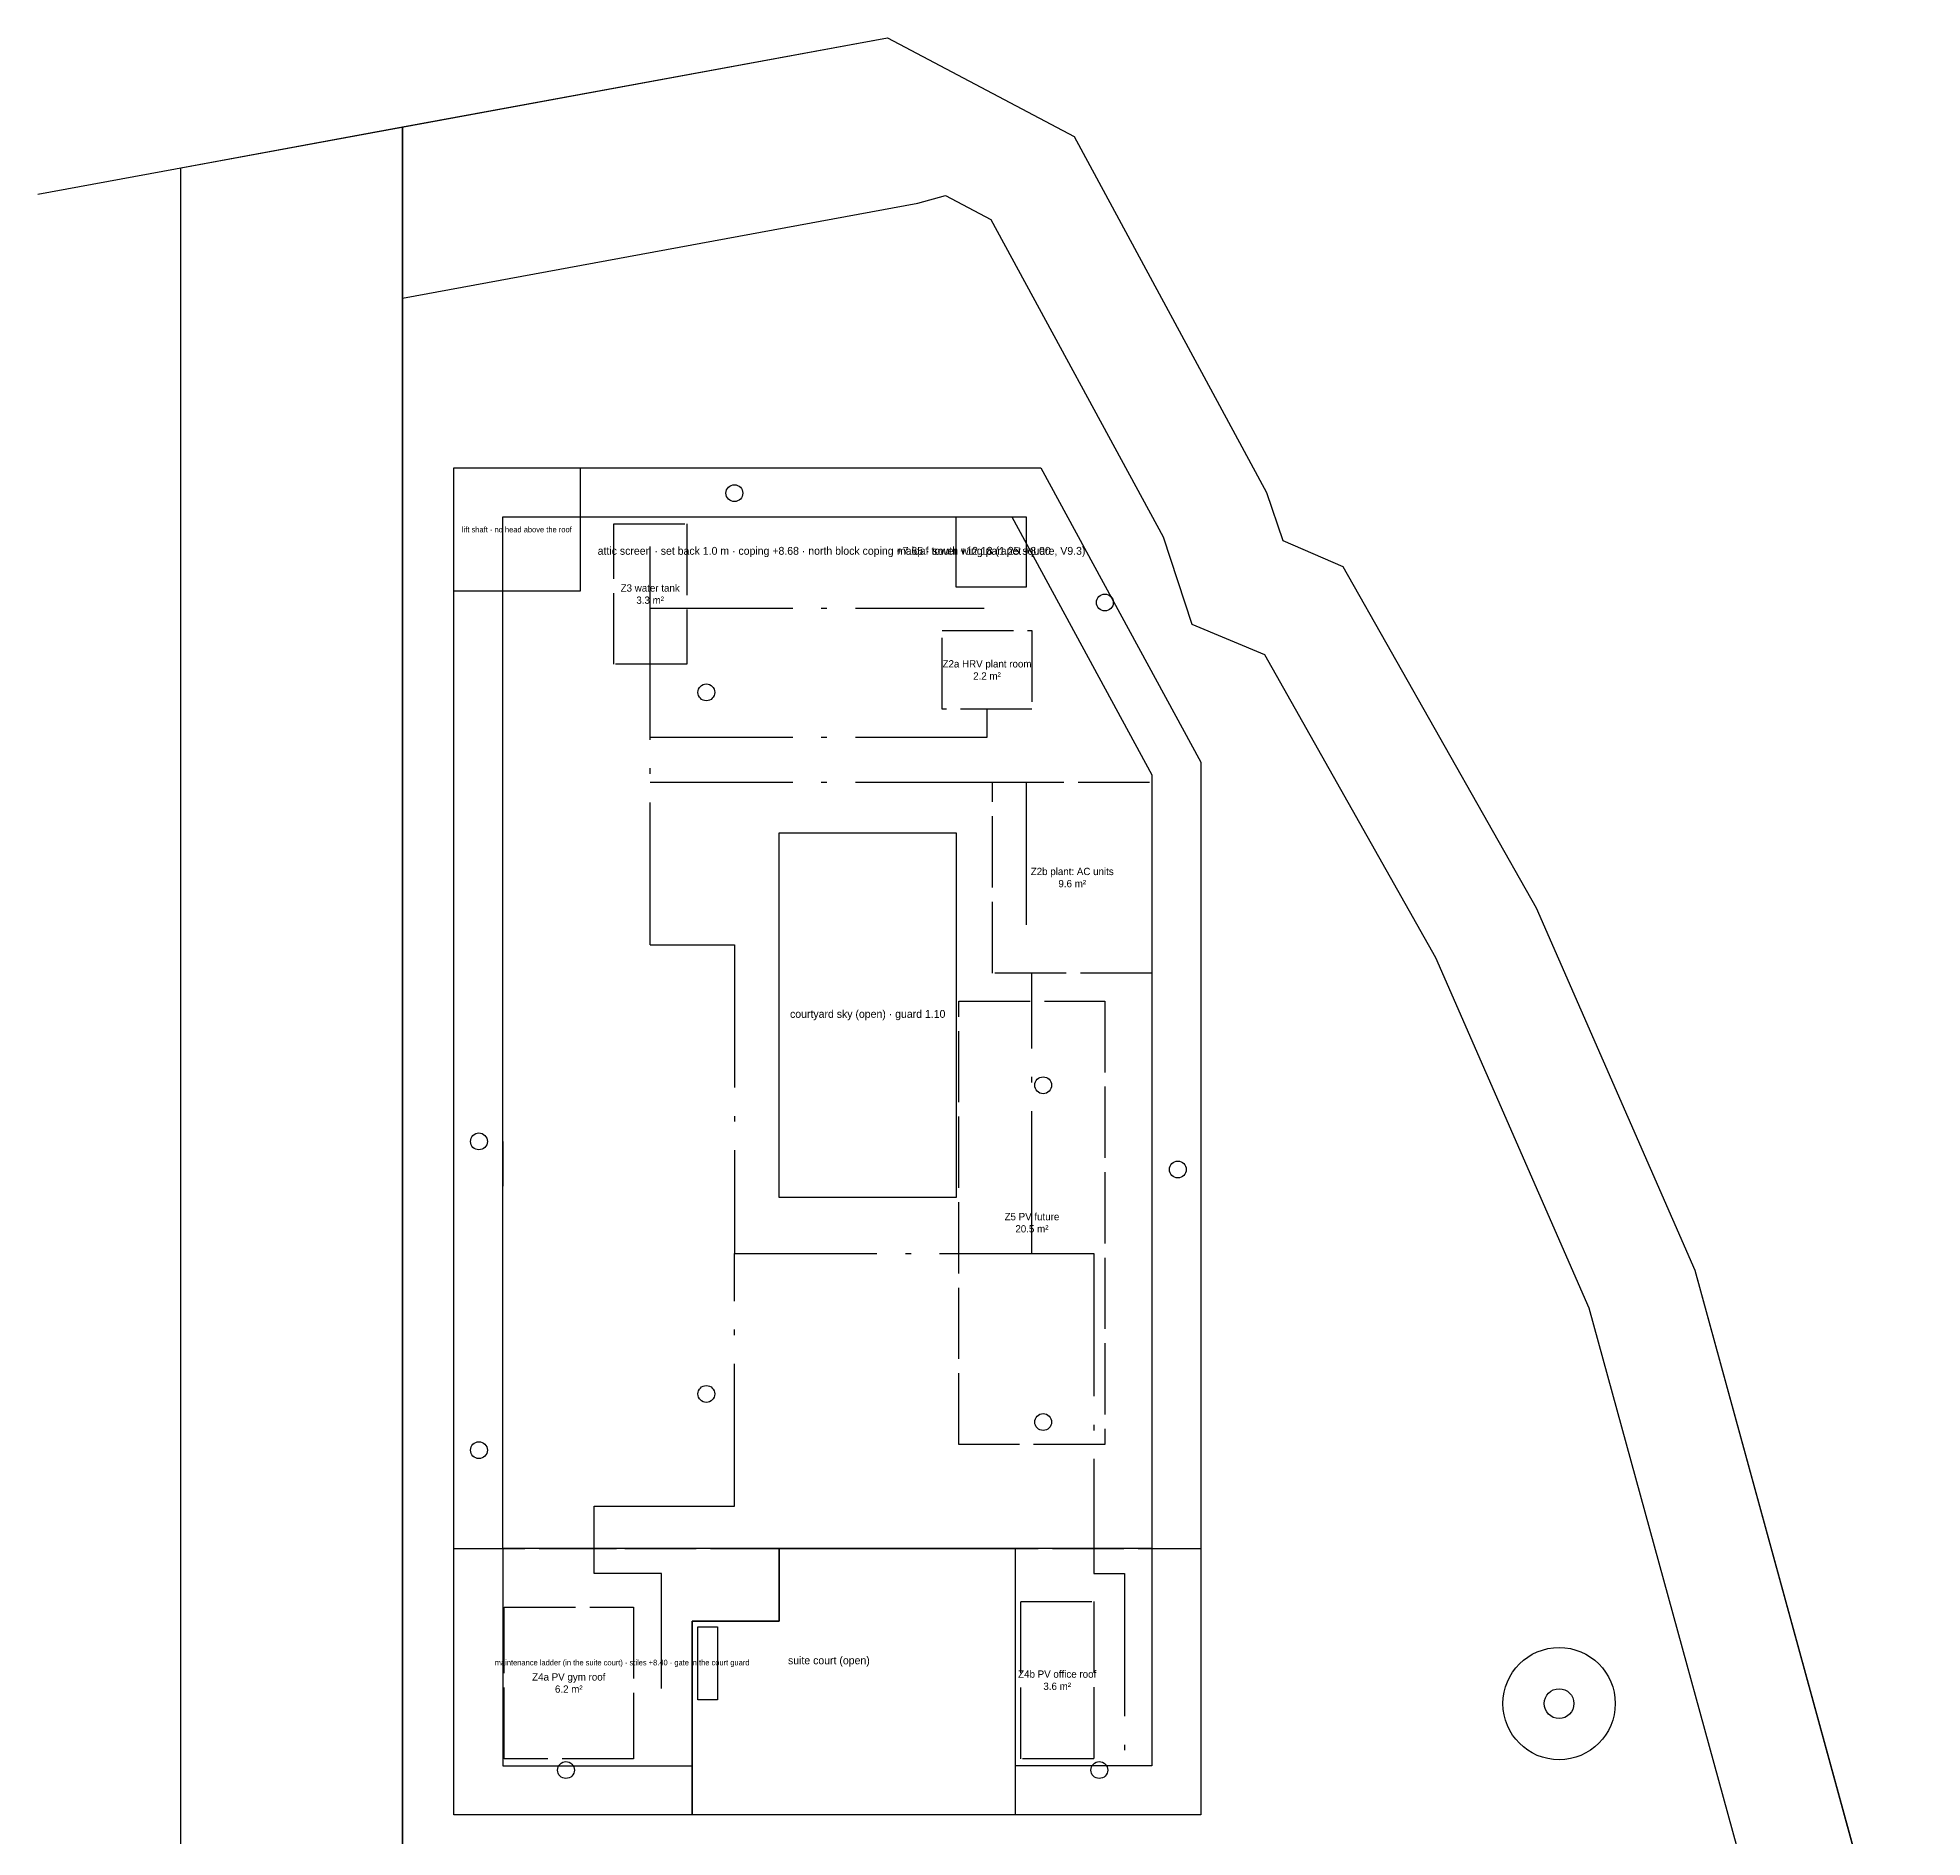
# Model space of a CAD drawing. Header units: metres. Extents: x -6.5 to 29.5, y -47.6 to 1.6.
# Drawn here: x -6.5 to 27.07, y -30.47 to 1.59 of the extents above; entities that cross this region are included whole.
import ezdxf

# ---------------------------------------------------------------- set-up
doc = ezdxf.new("R2010")
doc.units = ezdxf.units.M
doc.linetypes.add('DASHDOT', pattern=[3.556, 2.54, -0.508, 0, -0.508])
doc.linetypes.add('DASHED', pattern=[1.524, 1.27, -0.254])
for name, color, linetype in [('DOORS', 1, 'CONTINUOUS'), ('LABELS', 7, 'CONTINUOUS'), ('ROOF-ATTIC', 30, 'CONTINUOUS'), ('ROOF-DRAINS', 4, 'CONTINUOUS'), ('ROOF-GUARDS', 7, 'CONTINUOUS'), ('ROOF-HOLES', 150, 'CONTINUOUS'), ('ROOF-OUTLINE', 1, 'CONTINUOUS'), ('ROOF-STAIR', 252, 'CONTINUOUS'), ('ROOF-STEP', 1, 'DASHED'), ('ROOF-WALKWAYS', 1, 'DASHDOT'), ('ROOF-ZONES', 40, 'DASHED'), ('SITE-DRIVEWAY', 5, 'CONTINUOUS'), ('SITE-ENVELOPE', 3, 'CONTINUOUS'), ('SITE-LAND', 8, 'CONTINUOUS'), ('SITE-LANE', 7, 'CONTINUOUS'), ('SITE-PALMS', 94, 'CONTINUOUS')]:
    doc.layers.add(name, color=color, linetype=linetype)

msp = doc.modelspace()

# ---------------------------------------------------------------- linework, layer by layer
at = {"layer": 'DOORS'}
for p, q in [((4.21, -6.9484), (5.01, -6.9484)), ((1.785, -18.0734), (1.785, -18.8734)), ((3.01, -25.3234), (3.81, -25.3234)), ((11.91, -25.3234), (12.71, -25.3234))]:
    msp.add_line(p, q, dxfattribs=at)
at = {"layer": 'ROOF-ATTIC'}
msp.add_lwpolyline([(1.785, -6.9484), (10.8506, -6.9484), (13.346, -11.5412), (13.346, -25.3234), (1.785, -25.3234)], close=True, dxfattribs=at)
at = {"layer": 'ROOF-DRAINS'}
for centre in [(5.91, -6.5234), (12.51, -8.4734), (5.41, -10.0734), (11.41, -17.0734), (1.36, -18.0734), (13.81, -18.5734), (5.41, -22.5734), (11.41, -23.0734), (1.36, -23.5734), (2.91, -29.2734), (12.41, -29.2734)]:
    msp.add_circle(centre, 0.15, dxfattribs=at)
at = {"layer": 'ROOF-GUARDS'}
for points in [[(6.71, -12.5734), (9.86, -12.5734), (9.86, -19.0734), (6.71, -19.0734), (6.71, -12.5734)], [(1.785, -25.3234), (1.785, -29.1984), (5.16, -29.1984)], [(6.71, -25.3234), (6.71, -26.6234), (5.16, -26.6234), (5.16, -30.0734)], [(13.346, -25.3234), (13.346, -29.1984), (10.91, -29.1984)], [(10.91, -25.3234), (10.91, -30.0734)]]:
    msp.add_lwpolyline(points, dxfattribs=at)
at = {"layer": 'ROOF-HOLES'}
for points in [[(9.86, -6.9484), (11.11, -6.9484), (11.11, -8.1984), (9.86, -8.1984)], [(6.71, -12.5734), (9.86, -12.5734), (9.86, -19.0734), (6.71, -19.0734)], [(5.16, -26.6234), (6.71, -26.6234), (6.71, -25.3234), (10.91, -25.3234), (10.91, -30.0734), (5.16, -30.0734)]]:
    msp.add_lwpolyline(points, close=True, dxfattribs=at)
at = {"layer": 'ROOF-OUTLINE'}
msp.add_lwpolyline([(0.91, -6.0734), (11.371, -6.0734), (14.221, -11.3184), (14.221, -30.0734), (0.91, -30.0734)], close=True, dxfattribs=at)
at = {"layer": 'ROOF-STAIR'}
for points in [[(0.91, -6.0734), (3.16, -6.0734), (3.16, -8.2734), (0.91, -8.2734)], [(5.26, -26.7234), (5.61, -26.7234), (5.61, -28.0234), (5.26, -28.0234)]]:
    msp.add_lwpolyline(points, close=True, dxfattribs=at)
at = {"layer": 'ROOF-STEP'}
msp.add_lwpolyline([(0.91, -25.3234), (14.221, -25.3234), (14.221, -30.0734), (0.91, -30.0734)], close=True, dxfattribs=at)
at = {"layer": 'ROOF-WALKWAYS'}
for points in [[(4.41, -14.5734), (4.41, -9.6734), (4.41, -7.4734)], [(4.41, -8.5734), (10.36, -8.5734)], [(4.41, -10.8734), (10.41, -10.8734), (10.41, -10.3734)], [(4.41, -11.6734), (11.11, -11.6734), (11.11, -14.6734)], [(4.41, -14.5734), (5.91, -14.5734), (5.91, -20.0734), (11.21, -20.0734), (11.21, -15.0734)], [(4.61, -27.8234), (4.61, -25.7734), (3.41, -25.7734), (3.41, -24.5734), (5.91, -24.5734), (5.91, -20.0734)], [(11.21, -20.0734), (12.31, -20.0734), (12.31, -25.7734), (12.86, -25.7734), (12.86, -29.0734)]]:
    msp.add_lwpolyline(points, dxfattribs=at)
at = {"layer": 'ROOF-ZONES'}
for points in [[(3.76, -7.0734), (5.06, -7.0734), (5.06, -9.5734), (3.76, -9.5734)], [(9.61, -8.9734), (11.21, -8.9734), (11.21, -10.3734), (9.61, -10.3734)], [(10.51, -11.6734), (13.346, -11.6734), (13.346, -15.0734), (10.51, -15.0734)], [(9.91, -15.5734), (12.51, -15.5734), (12.51, -23.4734), (9.91, -23.4734)], [(1.81, -26.3734), (4.11, -26.3734), (4.11, -29.0734), (1.81, -29.0734)], [(11.01, -26.2734), (12.31, -26.2734), (12.31, -29.0734), (11.01, -29.0734)]]:
    msp.add_lwpolyline(points, close=True, dxfattribs=at)
at = {"layer": 'SITE-DRIVEWAY'}
msp.add_lwpolyline([(-3.95, -0.73), (0, 0), (0, -38.86), (-3.95, -39.59)], close=True, dxfattribs=at)
at = {"layer": 'SITE-ENVELOPE'}
msp.add_lwpolyline([(0, -38.86), (0, -3.05), (9.18, -1.36), (9.67, -1.22), (10.48, -1.65), (13.55, -7.3), (14.06, -8.86), (15.35, -9.4), (18.4, -14.8), (21.13, -21.04), (24.77, -34.3)], close=True, dxfattribs=at)
at = {"layer": 'SITE-LAND'}
msp.add_lwpolyline([(0, 0), (8.64, 1.59), (11.96, -0.17), (15.39, -6.51), (15.68, -7.37), (16.75, -7.83), (20.19, -13.91), (23.02, -20.37), (26.74, -33.94), (0, -38.86)], close=True, dxfattribs=at)
at = {"layer": 'SITE-LANE'}
for points in [[(-6.5, -1.2), (8.64, 1.59)], [(8.64, 1.59), (11.96, -0.17), (15.39, -6.51), (15.68, -7.37), (16.75, -7.83), (20.19, -13.91), (23.02, -20.37), (27.07, -35.15)]]:
    msp.add_lwpolyline(points, dxfattribs=at)
at = {"layer": 'SITE-PALMS'}
for radius in [1, 0.265]:
    msp.add_circle((20.6, -28.09), radius, dxfattribs=at)

# ---------------------------------------------------------------- texts
at = {"layer": 'LABELS', "attachment_point": 5}
for s, insert, char_height in [('lift shaft · no head above the roof', (2.035, -7.1734), 0.1), ('attic screen · set back 1.0 m · coping +8.68 · north block coping +7.65 · south wing parapet +8.00', (7.51, -7.5734), 0.14), ('malqaf tower +12.18 (1.25 square, V9.3)', (10.485, -7.5734), 0.14), ('Z3 water tank\\P3.3 m²', (4.41, -8.3234), 0.13), ('Z2a HRV plant room\\P2.2 m²', (10.41, -9.6734), 0.13), ('Z2b plant: AC units\\P9.6 m²', (11.928, -13.3734), 0.13), ('courtyard sky (open) · guard 1.10', (8.285, -15.8234), 0.14), ('Z5 PV future\\P20.5 m²', (11.21, -19.5234), 0.13), ('maintenance ladder (in the suite court) · stiles +8.40 · gate in the court guard', (3.91, -27.3734), 0.1), ('suite court (open)', (7.5933, -27.3401), 0.14), ('Z4b PV office roof\\P3.6 m²', (11.66, -27.6734), 0.13), ('Z4a PV gym roof\\P6.2 m²', (2.96, -27.7234), 0.13)]:
    msp.add_mtext(s, dxfattribs=dict(at, insert=insert, char_height=char_height))

doc.saveas('drawing.dxf')
